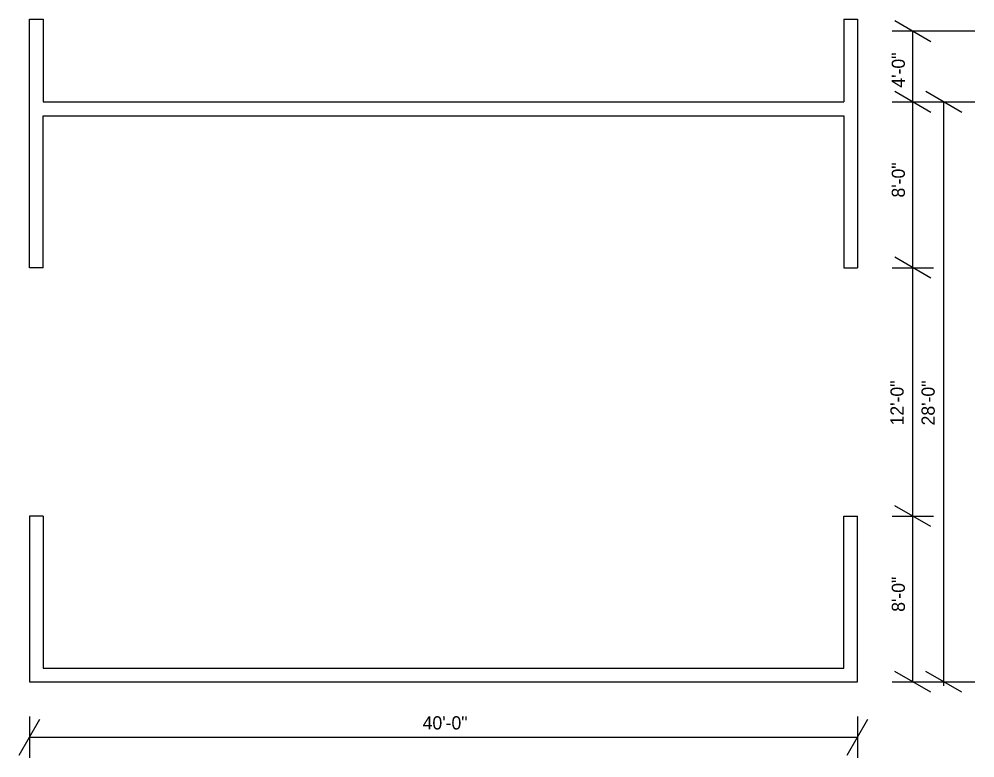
# Model space of a CAD drawing. Header units: inches. Extents: x 683 to 3572, y 849 to 3802.
# Drawn here: x 1406 to 1960, y 1585 to 2013 of the extents above; entities that cross this region are included whole.
import ezdxf

# ---------------------------------------------------------------- set-up
doc = ezdxf.new("R2010")
doc.units = ezdxf.units.IN
doc.header["$MEASUREMENT"] = 0
doc.layers.add('const', color=253, linetype='Continuous')
doc.layers.add('walls', color=7, linetype='Continuous')

msp = doc.modelspace()

# ---------------------------------------------------------------- linework, layer by layer
at = {"layer": 'const'}
for p, q in [((1934.68, 2000.21), (1913.9, 2012.21)), ((1960.29, 2006.21), (1912.29, 2006.21)), ((1924.29, 1629.27), (1924.29, 2006.21)), ((1934.68, 1959.27), (1913.9, 1971.27)), ((1952.68, 1959.27), (1931.9, 1971.27)), ((1912.29, 1965.27), (1960.29, 1965.27)), ((1942.29, 1627.07), (1942.29, 1965.27)), ((1934.68, 1863.27), (1913.9, 1875.27)), ((1912.29, 1869.27), (1936.29, 1869.27)), ((1934.68, 1719.27), (1913.9, 1731.27)), ((1912.29, 1725.27), (1936.29, 1725.27)), ((1934.68, 1623.27), (1913.9, 1635.27)), ((1952.68, 1623.27), (1931.9, 1635.27)), ((1912.29, 1629.27), (1960.29, 1629.27)), ((1406.3, 1586.89), (1418.3, 1607.67)), ((1412.3, 1609.28), (1412.3, 1585.28)), ((1886.3, 1586.89), (1898.3, 1607.67)), ((1892.3, 1609.28), (1892.3, 1585.28)), ((1412.3, 1597.28), (1892.3, 1597.28))]:
    msp.add_line(p, q, dxfattribs=at)
at = {"layer": 'walls'}
for p, q in [((1412.3, 2013.27), (1420.3, 2013.27)), ((1412.3, 1869.27), (1412.3, 2013.27)), ((1420.3, 2013.27), (1420.3, 1965.27)), ((1884.3, 2013.27), (1884.3, 1965.27)), ((1884.3, 2013.27), (1892.3, 2013.27)), ((1892.3, 2013.27), (1892.3, 1869.27)), ((1420.3, 1965.27), (1884.3, 1965.27)), ((1420.3, 1957.27), (1884.3, 1957.27)), ((1420.3, 1869.27), (1420.3, 1957.27)), ((1884.3, 1957.27), (1884.3, 1869.27)), ((1420.3, 1869.27), (1412.3, 1869.27)), ((1884.3, 1869.27), (1892.3, 1869.27)), ((1420.3, 1725.27), (1412.3, 1725.27)), ((1412.3, 1725.27), (1412.3, 1629.27)), ((1420.3, 1725.27), (1420.3, 1637.27)), ((1884.3, 1725.27), (1892.3, 1725.27)), ((1884.3, 1637.27), (1884.3, 1725.27)), ((1892.3, 1629.27), (1892.3, 1725.27)), ((1420.3, 1637.27), (1884.3, 1637.27)), ((1412.3, 1629.27), (1892.3, 1629.27))]:
    msp.add_line(p, q, dxfattribs=at)

# ---------------------------------------------------------------- texts
at = {"layer": 'const', "char_height": 7.638, "width": 2912.54, "attachment_point": 1, "rotation": 90}
for s, insert in [('4\'-0"', (1912.09, 1973.57)), ('8\'-0"', (1912.09, 1909.9)), ('12\'-0"', (1911.36, 1777.87)), ('28\'-0"', (1929.36, 1777.87)), ('8\'-0"', (1912.09, 1669.9))]:
    msp.add_mtext(s, dxfattribs=dict(at, insert=insert))
at = {"layer": 'const', "insert": (1640.19, 1609.39), "char_height": 7.638, "width": 2912.54, "attachment_point": 1}
msp.add_mtext('40\'-0"', dxfattribs=at)

doc.saveas('drawing.dxf')
